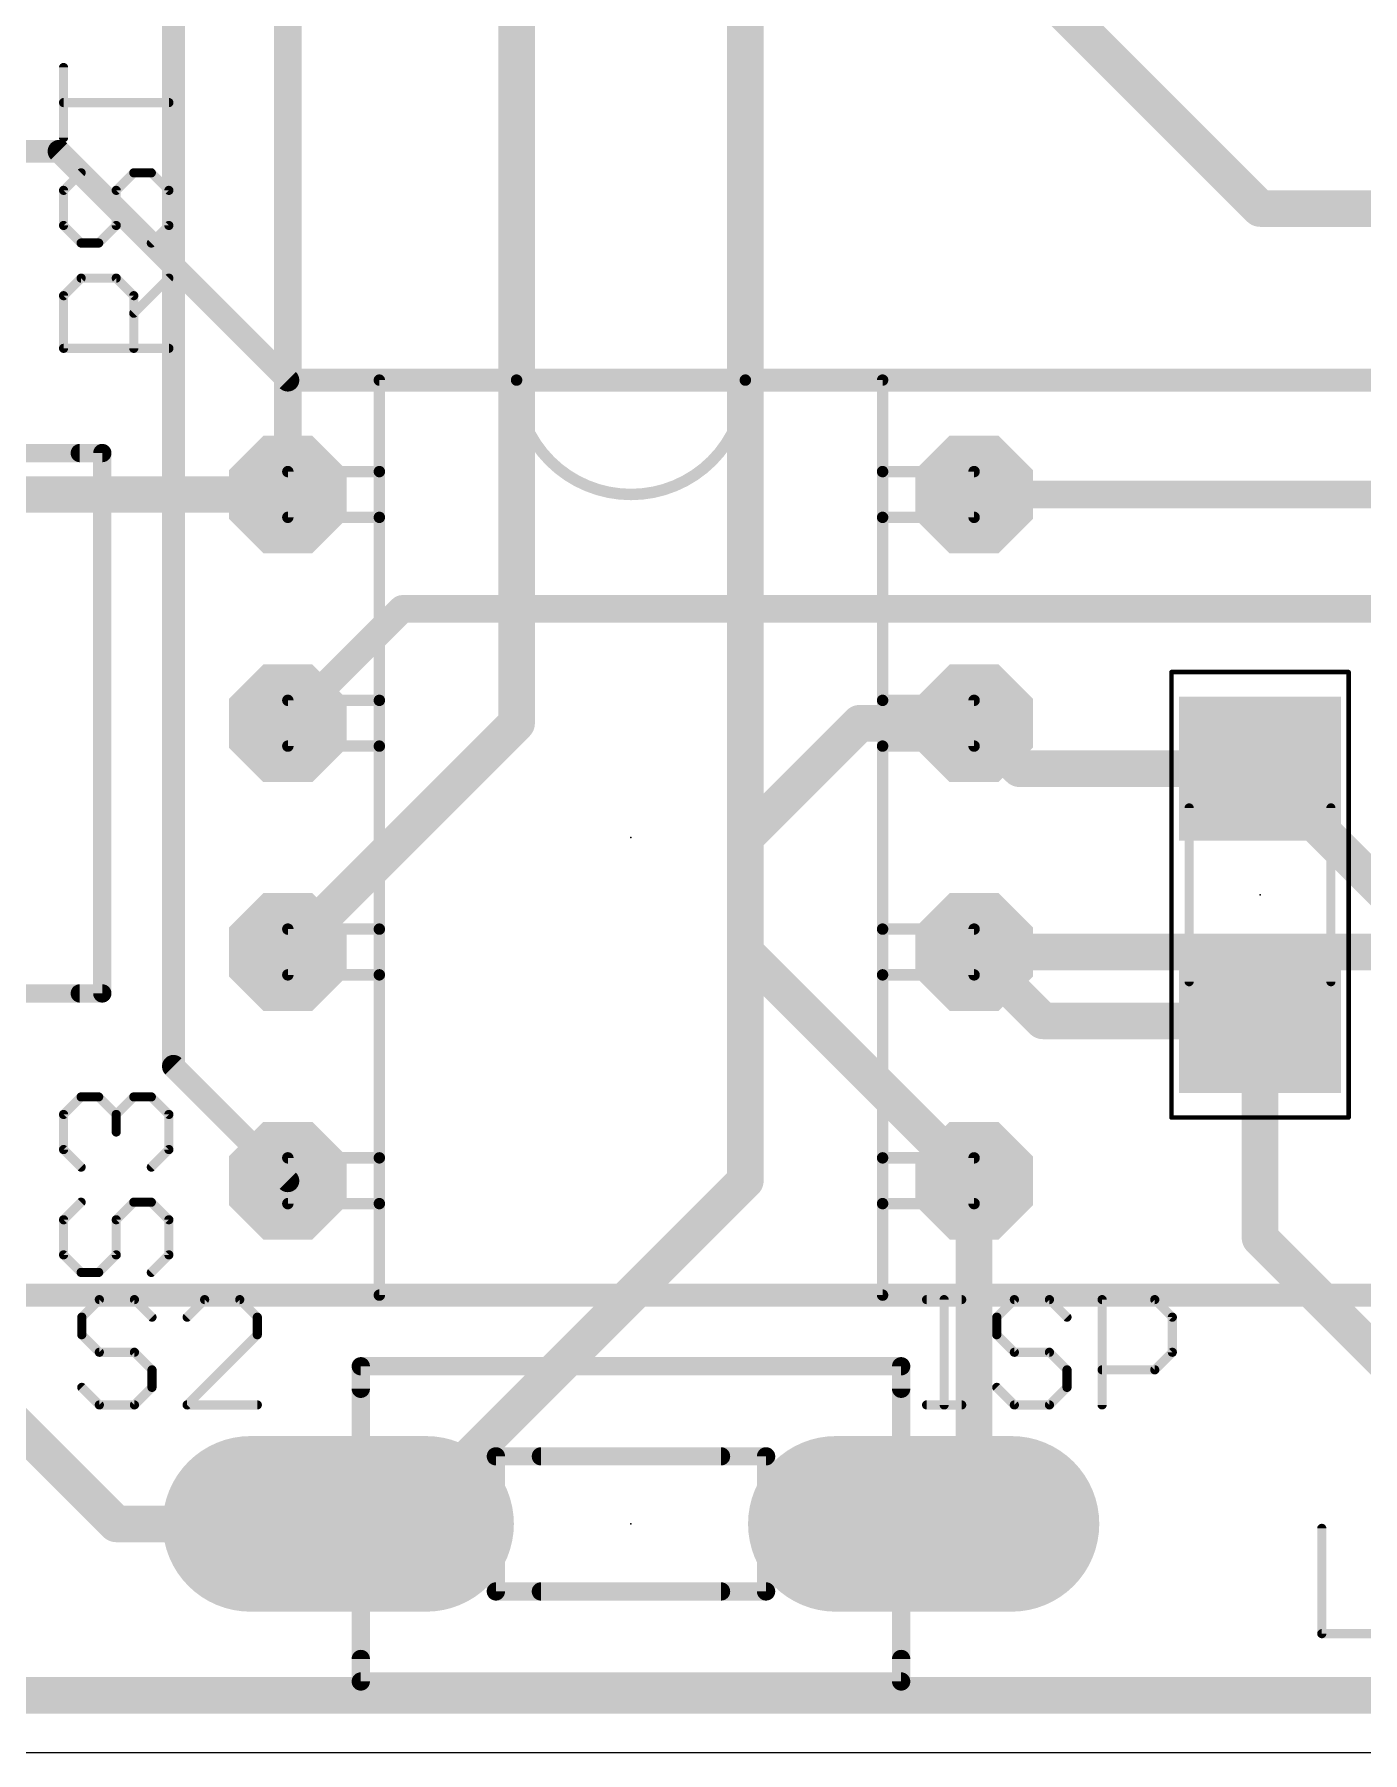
# Model space of a CAD drawing. Extents: x 0 to 100, y 0 to 50.
# Drawn here: x 12.43 to 27.17, y 0 to 19.08 of the extents above; entities that cross this region are included whole.
import ezdxf

# ---------------------------------------------------------------- set-up
doc = ezdxf.new("R2010")
doc.units = 0
for name, color, linetype in [('1', 22, 'CONTINUOUS'), ('16', 175, 'CONTINUOUS'), ('17', 82, 'CONTINUOUS'), ('20', 7, 'CONTINUOUS'), ('21', 253, 'CONTINUOUS'), ('23', 7, 'CONTINUOUS'), ('25', 253, 'CONTINUOUS'), ('27', 253, 'CONTINUOUS'), ('39', 22, 'CONTINUOUS'), ('51', 253, 'CONTINUOUS')]:
    doc.layers.add(name, color=color, linetype=linetype)

# ---------------------------------------------------------------- blocks, each defined once
blk = doc.blocks.new('RECT')
blk.add_solid([(-0.5, -0.5), (0.5, -0.5), (-0.5, 0.5), (0.5, 0.5)])
blk = doc.blocks.new('LONGP100')
at = {"const_width": 1}
blk.add_lwpolyline([(-0.5, 0), (0.5, 0)], dxfattribs=at)
at = {"const_width": 0.5}
for points in [[(-0.5, 0.25, 1), (-0.5, -0.25)], [(0.5, -0.25, 1), (0.5, 0.25)]]:
    blk.add_lwpolyline(points, format="xyb", dxfattribs=at)
blk = doc.blocks.new('OCTAGONP')
at = {"const_width": 0.5}
blk.add_lwpolyline([(-0.25, -0.1036), (-0.25, 0.1036), (-0.1036, 0.25), (0.1036, 0.25), (0.25, 0.1036), (0.25, -0.1036), (0.1036, -0.25), (-0.1036, -0.25), (-0.25, -0.1036), (-0.25, 0.1036)], dxfattribs=at)

msp = doc.modelspace()

# ---------------------------------------------------------------- linework, layer by layer
at = {"layer": '1'}
for points, const_width in [([(8.89, 17.78), (12.7, 17.78)], 0.254), ([(12.7, 17.78), (15.24, 15.24)], 0.254), ([(15.24, 15.24), (29.21, 15.24)], 0.254), ([(15.24, 13.97), (12.14, 13.97)], 0.4064), ([(22.86, 13.97), (29.845, 13.97)], 0.3048), ([(16.51, 12.7), (15.24, 11.43)], 0.3048), ([(35.56, 12.7), (16.51, 12.7)], 0.3048), ([(21.59, 11.43), (20.32, 10.16)], 0.4064), ([(22.86, 11.43), (21.59, 11.43)], 0.4064), ([(23.365, 10.925), (22.86, 11.43)], 0.4064), ([(26.035, 10.925), (23.365, 10.925)], 0.4064), ([(31.88, 5.08), (26.035, 10.925)], 0.4064), ([(20.32, 10.16), (20.32, 6.35)], 0.4064), ([(23.625, 8.125), (22.86, 8.89)], 0.4064), ([(26.035, 8.125), (23.625, 8.125)], 0.4064), ([(26.035, 8.125), (26.035, 5.715)], 0.4064), ([(13.335, 2.54), (9.525, 6.35)], 0.4064), ([(16.51, 2.54), (20.32, 6.35)], 0.4064), ([(22.86, 6.35), (22.86, 3.1)], 0.4064), ([(26.035, 5.715), (27.94, 3.81)], 0.4064), ([(22.86, 3.1), (22.3, 2.54)], 0.4064), ([(15.8, 2.54), (13.335, 2.54)], 0.4064), ([(15.8, 2.54), (16.51, 2.54)], 0.4064)]:
    msp.add_lwpolyline(points, dxfattribs=dict(at, const_width=const_width))
for points, const_width in [([(12.7449, 17.8249, 1), (12.6551, 17.7351)], 0.127), ([(12.7, 17.7165, 1), (12.7, 17.8435)], 0.127), ([(15.24, 15.3035, 1), (15.24, 15.1765)], 0.127), ([(15.1951, 15.1951, 1), (15.2849, 15.2849)], 0.127), ([(15.24, 13.8684, 1), (15.24, 14.0716)], 0.2032), ([(22.86, 14.0462, 1), (22.86, 13.8938)], 0.1524), ([(16.51, 12.7762, 1), (16.51, 12.6238)], 0.1524), ([(16.5639, 12.6461, 1), (16.4561, 12.7539)], 0.1524), ([(15.1861, 11.4839, 1), (15.2939, 11.3761)], 0.1524), ([(21.59, 11.5316, 1), (21.59, 11.3284)], 0.2032), ([(21.6618, 11.3582, 1), (21.5182, 11.5018)], 0.2032), ([(22.9318, 11.5018, 1), (22.7882, 11.3582)], 0.2032), ([(22.86, 11.3284, 1), (22.86, 11.5316)], 0.2032), ([(23.365, 11.0266, 1), (23.365, 10.8234)], 0.2032), ([(23.2932, 10.8532, 1), (23.4368, 10.9968)], 0.2032), ([(26.1068, 10.9968, 1), (25.9632, 10.8532)], 0.2032), ([(26.035, 10.8234, 1), (26.035, 11.0266)], 0.2032), ([(20.4216, 10.16, 1), (20.2184, 10.16)], 0.2032), ([(20.2482, 10.2318, 1), (20.3918, 10.0882)], 0.2032), ([(22.9318, 8.9618, 1), (22.7882, 8.8182)], 0.2032), ([(23.625, 8.2266, 1), (23.625, 8.0234)], 0.2032), ([(23.5532, 8.0532, 1), (23.6968, 8.1968)], 0.2032), ([(26.1366, 8.125, 1), (25.9334, 8.125)], 0.2032), ([(26.035, 8.0234, 1), (26.035, 8.2266)], 0.2032), ([(20.3918, 6.2782, 1), (20.2482, 6.4218)], 0.2032), ([(22.9616, 6.35, 1), (22.7584, 6.35)], 0.2032), ([(20.2184, 6.35, 1), (20.4216, 6.35)], 0.2032), ([(26.1068, 5.7868, 1), (25.9632, 5.6432)], 0.2032), ([(25.9334, 5.715, 1), (26.1366, 5.715)], 0.2032), ([(22.9318, 3.0282, 1), (22.7882, 3.1718)], 0.2032), ([(22.7584, 3.1, 1), (22.9616, 3.1)], 0.2032), ([(13.335, 2.6416, 1), (13.335, 2.4384)], 0.2032), ([(13.2632, 2.4682, 1), (13.4068, 2.6118)], 0.2032), ([(15.8, 2.6416, 1), (15.8, 2.4384)], 0.2032), ([(15.8, 2.4384, 1), (15.8, 2.6416)], 0.2032), ([(16.4382, 2.6118, 1), (16.5818, 2.4682)], 0.2032), ([(16.51, 2.4384, 1), (16.51, 2.6416)], 0.2032), ([(22.2282, 2.6118, 1), (22.3718, 2.4682)], 0.2032)]:
    msp.add_lwpolyline(points, format="xyb", dxfattribs=dict(at, const_width=const_width))
at = {"layer": '16'}
for points, const_width in [([(17.78, 11.43), (17.78, 22.86)], 0.4064), ([(20.32, 8.89), (20.32, 22.86)], 0.4064), ([(13.97, 21.59), (13.97, 7.62)], 0.254), ([(15.24, 13.97), (15.24, 20.955)], 0.3048), ([(26.035, 17.145), (22.86, 20.32)], 0.4064), ([(26.035, 17.145), (31.115, 17.145)], 0.4064), ([(15.24, 8.89), (17.78, 11.43)], 0.4064), ([(22.86, 6.35), (20.32, 8.89)], 0.4064), ([(29.21, 8.89), (22.86, 8.89)], 0.4064), ([(13.97, 7.62), (15.24, 6.35)], 0.254), ([(31.75, 5.08), (11.43, 5.08)], 0.254), ([(78.105, 0.635), (0.635, 0.635)], 0.4064)]:
    msp.add_lwpolyline(points, dxfattribs=dict(at, const_width=const_width))
for points, const_width in [([(26.035, 17.2466, 1), (26.035, 17.0434)], 0.2032), ([(25.9632, 17.0732, 1), (26.1068, 17.2168)], 0.2032), ([(15.1638, 13.97, 1), (15.3162, 13.97)], 0.1524), ([(17.6784, 11.43, 1), (17.8816, 11.43)], 0.2032), ([(17.8518, 11.3582, 1), (17.7082, 11.5018)], 0.2032), ([(15.1682, 8.9618, 1), (15.3118, 8.8182)], 0.2032), ([(20.2184, 8.89, 1), (20.4216, 8.89)], 0.2032), ([(20.3918, 8.9618, 1), (20.2482, 8.8182)], 0.2032), ([(22.86, 8.9916, 1), (22.86, 8.7884)], 0.2032), ([(14.0149, 7.6649, 1), (13.9251, 7.5751)], 0.127), ([(13.9065, 7.62, 1), (14.0335, 7.62)], 0.127), ([(22.7882, 6.2782, 1), (22.9318, 6.4218)], 0.2032), ([(15.1951, 6.3051, 1), (15.2849, 6.3949)], 0.127)]:
    msp.add_lwpolyline(points, format="xyb", dxfattribs=dict(at, const_width=const_width))
at = {"layer": '20'}
msp.add_line((0, 0), (100, 0), dxfattribs=at)
at = {"layer": '21'}
for points, const_width in [([(16.256, 15.2718, 1), (16.256, 15.2082)], 0.0635), ([(16.2877, 15.24, 1), (16.2243, 15.24)], 0.0635), ([(17.78, 15.2718, 1), (17.78, 15.2082)], 0.0635), ([(17.78, 15.24, 1), (20.32, 15.24)], 0.127), ([(17.8117, 15.24, 1), (17.7483, 15.24)], 0.0635), ([(17.78, 15.2082, 1), (17.78, 15.2718)], 0.0635), ([(20.32, 15.2718, 1), (20.32, 15.2082)], 0.0635), ([(20.3517, 15.24, 1), (20.2883, 15.24)], 0.0635), ([(20.32, 15.2082, 1), (20.32, 15.2718)], 0.0635), ([(21.8758, 15.24, 1), (21.8123, 15.24)], 0.0635), ([(21.844, 15.2082, 1), (21.844, 15.2718)], 0.0635), ([(12.93, 14.4808, 1), (12.93, 14.3792)], 0.1016), ([(13.2308, 14.43, 1), (13.1292, 14.43)], 0.1016), ([(13.18, 14.3792, 1), (13.18, 14.4808)], 0.1016), ([(12.93, 8.4808, 1), (12.93, 8.3792)], 0.1016), ([(13.1292, 8.43, 1), (13.2308, 8.43)], 0.1016), ([(13.18, 8.3792, 1), (13.18, 8.4808)], 0.1016), ([(16.256, 5.1117, 1), (16.256, 5.0483)], 0.0635), ([(16.2243, 5.08, 1), (16.2877, 5.08)], 0.0635), ([(21.8123, 5.08, 1), (21.8758, 5.08)], 0.0635), ([(21.844, 5.0483, 1), (21.844, 5.1117)], 0.0635), ([(16.1008, 4.29, 1), (15.9992, 4.29)], 0.1016), ([(16.05, 4.3408, 1), (16.05, 4.2392)], 0.1016), ([(22.1008, 4.29, 1), (21.9992, 4.29)], 0.1016), ([(22.05, 4.2392, 1), (22.05, 4.3408)], 0.1016), ([(15.9992, 4.04, 1), (16.1008, 4.04)], 0.1016), ([(21.9992, 4.04, 1), (22.1008, 4.04)], 0.1016), ([(18.05, 3.3408, 1), (18.05, 3.2392)], 0.1016), ([(20.05, 3.2392, 1), (20.05, 3.3408)], 0.1016), ([(18.05, 1.8408, 1), (18.05, 1.7392)], 0.1016), ([(20.05, 1.7392, 1), (20.05, 1.8408)], 0.1016), ([(16.1008, 1.04, 1), (15.9992, 1.04)], 0.1016), ([(22.1008, 1.04, 1), (21.9992, 1.04)], 0.1016), ([(16.05, 0.8408, 1), (16.05, 0.7392)], 0.1016), ([(15.9992, 0.79, 1), (16.1008, 0.79)], 0.1016), ([(21.9992, 0.79, 1), (22.1008, 0.79)], 0.1016), ([(22.05, 0.7392, 1), (22.05, 0.8408)], 0.1016)]:
    msp.add_lwpolyline(points, format="xyb", dxfattribs=dict(at, const_width=const_width))
for points, const_width in [([(16.256, 15.24), (17.78, 15.24)], 0.127), ([(16.256, 5.08), (16.256, 15.24)], 0.127), ([(17.78, 15.24), (20.32, 15.24)], 0.127), ([(20.32, 15.24), (21.844, 15.24)], 0.127), ([(21.844, 15.24), (21.844, 5.08)], 0.127), ([(13.18, 14.43), (12.93, 14.43)], 0.2032), ([(13.18, 14.43), (13.18, 8.43)], 0.2032), ([(13.18, 8.43), (12.93, 8.43)], 0.2032), ([(21.844, 5.08), (16.256, 5.08)], 0.127), ([(16.05, 4.04), (16.05, 4.29)], 0.2032), ([(16.05, 4.29), (22.05, 4.29)], 0.2032), ([(22.05, 4.29), (22.05, 4.04)], 0.2032), ([(20.05, 3.29), (18.05, 3.29)], 0.2032), ([(20.05, 1.79), (18.05, 1.79)], 0.2032), ([(16.05, 0.79), (16.05, 1.04)], 0.2032), ([(22.05, 0.79), (22.05, 1.04)], 0.2032), ([(22.05, 0.79), (16.05, 0.79)], 0.2032)]:
    msp.add_lwpolyline(points, dxfattribs=dict(at, const_width=const_width))
at = {"layer": '23'}
for p in [(19.05, 10.16), (26.035, 9.525), (19.05, 2.54)]:
    msp.add_point(p, dxfattribs=at)
at = {"layer": '25', "const_width": 0.1016}
for points in [[(12.7498, 7.0861), (12.9447, 7.281)], [(12.9447, 7.281), (13.1396, 7.281)], [(13.1396, 7.281), (13.3345, 7.0861)], [(13.3345, 7.0861), (13.5294, 7.281)], [(13.5294, 7.281), (13.7243, 7.281)], [(13.7243, 7.281), (13.9192, 7.0861)], [(12.7498, 6.6963), (12.7498, 7.0861)], [(13.3345, 7.0861), (13.3345, 6.8912)], [(13.9192, 7.0861), (13.9192, 6.6963)], [(12.9447, 6.5014), (12.7498, 6.6963)], [(13.9192, 6.6963), (13.7243, 6.5014)], [(12.9447, 6.1116), (12.7498, 5.9167)], [(13.3345, 5.9167), (13.5294, 6.1116)], [(13.5294, 6.1116), (13.7243, 6.1116)], [(13.7243, 6.1116), (13.9192, 5.9167)], [(12.7498, 5.9167), (12.7498, 5.5269)], [(13.3345, 5.5269), (13.3345, 5.9167)], [(13.9192, 5.9167), (13.9192, 5.5269)], [(12.7498, 5.5269), (12.9447, 5.332)], [(13.1396, 5.332), (13.3345, 5.5269)], [(13.9192, 5.5269), (13.7243, 5.332)], [(12.9447, 5.332), (13.1396, 5.332)], [(13.1469, 5.0302), (12.952, 4.8353)], [(13.5367, 5.0302), (13.1469, 5.0302)], [(13.7316, 4.8353), (13.5367, 5.0302)], [(14.3163, 5.0302), (14.1214, 4.8353)], [(14.7061, 5.0302), (14.3163, 5.0302)], [(14.901, 4.8353), (14.7061, 5.0302)], [(12.952, 4.8353), (12.952, 4.6404)], [(14.901, 4.6404), (14.901, 4.8353)], [(12.952, 4.6404), (13.1469, 4.4455)], [(14.1214, 3.8608), (14.901, 4.6404)], [(13.1469, 4.4455), (13.5367, 4.4455)], [(13.5367, 4.4455), (13.7316, 4.2506)], [(13.7316, 4.2506), (13.7316, 4.0557)], [(13.1469, 3.8608), (12.952, 4.0557)], [(13.7316, 4.0557), (13.5367, 3.8608)], [(13.5367, 3.8608), (13.1469, 3.8608)], [(14.901, 3.8608), (14.1214, 3.8608)], [(26.7208, 2.4902), (26.7208, 1.3208)], [(26.7208, 1.3208), (27.5004, 1.3208)]]:
    msp.add_lwpolyline(points, dxfattribs=at)
at = {"layer": '25', "const_width": 0.0508}
for points in [[(12.9447, 7.3064, 1), (12.9447, 7.2556)], [(12.9627, 7.263, 1), (12.9267, 7.299)], [(13.1576, 7.299, 1), (13.1216, 7.263)], [(13.1396, 7.2556, 1), (13.1396, 7.3064)], [(13.5294, 7.3064, 1), (13.5294, 7.2556)], [(13.5474, 7.263, 1), (13.5114, 7.299)], [(13.7423, 7.299, 1), (13.7063, 7.263)], [(13.7243, 7.2556, 1), (13.7243, 7.3064)], [(12.7318, 7.1041, 1), (12.7678, 7.0681)], [(12.7752, 7.0861, 1), (12.7244, 7.0861)], [(13.3165, 7.1041, 1), (13.3525, 7.0681)], [(13.3599, 7.0861, 1), (13.3091, 7.0861)], [(13.3165, 7.0681, 1), (13.3525, 7.1041)], [(13.9446, 7.0861, 1), (13.8938, 7.0861)], [(13.9012, 7.0681, 1), (13.9372, 7.1041)], [(13.3091, 6.8912, 1), (13.3599, 6.8912)], [(12.7678, 6.7143, 1), (12.7318, 6.6783)], [(12.7244, 6.6963, 1), (12.7752, 6.6963)], [(13.8938, 6.6963, 1), (13.9446, 6.6963)], [(13.9372, 6.6783, 1), (13.9012, 6.7143)], [(12.9267, 6.4834, 1), (12.9627, 6.5194)], [(13.7063, 6.5194, 1), (13.7423, 6.4834)], [(12.9627, 6.0936, 1), (12.9267, 6.1296)], [(13.5294, 6.137, 1), (13.5294, 6.0862)], [(13.5474, 6.0936, 1), (13.5114, 6.1296)], [(13.7423, 6.1296, 1), (13.7063, 6.0936)], [(13.7243, 6.0862, 1), (13.7243, 6.137)], [(12.7318, 5.9347, 1), (12.7678, 5.8987)], [(12.7752, 5.9167, 1), (12.7244, 5.9167)], [(13.3165, 5.9347, 1), (13.3525, 5.8987)], [(13.3599, 5.9167, 1), (13.3091, 5.9167)], [(13.9446, 5.9167, 1), (13.8938, 5.9167)], [(13.9012, 5.8987, 1), (13.9372, 5.9347)], [(12.7678, 5.5449, 1), (12.7318, 5.5089)], [(12.7244, 5.5269, 1), (12.7752, 5.5269)], [(13.3091, 5.5269, 1), (13.3599, 5.5269)], [(13.3525, 5.5089, 1), (13.3165, 5.5449)], [(13.8938, 5.5269, 1), (13.9446, 5.5269)], [(13.9372, 5.5089, 1), (13.9012, 5.5449)], [(12.9447, 5.3574, 1), (12.9447, 5.3066)], [(12.9267, 5.314, 1), (12.9627, 5.35)], [(13.1216, 5.35, 1), (13.1576, 5.314)], [(13.1396, 5.3066, 1), (13.1396, 5.3574)], [(13.7063, 5.35, 1), (13.7423, 5.314)], [(13.1469, 5.0556, 1), (13.1469, 5.0048)], [(13.1649, 5.0122, 1), (13.1289, 5.0482)], [(13.5547, 5.0482, 1), (13.5187, 5.0122)], [(13.5367, 5.0048, 1), (13.5367, 5.0556)], [(14.3163, 5.0556, 1), (14.3163, 5.0048)], [(14.3343, 5.0122, 1), (14.2983, 5.0482)], [(14.7241, 5.0482, 1), (14.6881, 5.0122)], [(14.7061, 5.0048, 1), (14.7061, 5.0556)], [(12.934, 4.8533, 1), (12.97, 4.8173)], [(12.9774, 4.8353, 1), (12.9266, 4.8353)], [(13.7136, 4.8173, 1), (13.7496, 4.8533)], [(14.1034, 4.8533, 1), (14.1394, 4.8173)], [(14.9264, 4.8353, 1), (14.8756, 4.8353)], [(14.883, 4.8173, 1), (14.919, 4.8533)], [(12.97, 4.6584, 1), (12.934, 4.6224)], [(12.9266, 4.6404, 1), (12.9774, 4.6404)], [(14.8756, 4.6404, 1), (14.9264, 4.6404)], [(14.919, 4.6224, 1), (14.883, 4.6584)], [(13.1469, 4.4709, 1), (13.1469, 4.4201)], [(13.1289, 4.4275, 1), (13.1649, 4.4635)], [(13.5547, 4.4635, 1), (13.5187, 4.4275)], [(13.5367, 4.4201, 1), (13.5367, 4.4709)], [(13.757, 4.2506, 1), (13.7062, 4.2506)], [(13.7136, 4.2326, 1), (13.7496, 4.2686)], [(12.97, 4.0737, 1), (12.934, 4.0377)], [(13.7062, 4.0557, 1), (13.757, 4.0557)], [(13.7496, 4.0377, 1), (13.7136, 4.0737)], [(13.1469, 3.8862, 1), (13.1469, 3.8354)], [(13.1289, 3.8428, 1), (13.1649, 3.8788)], [(13.5187, 3.8788, 1), (13.5547, 3.8428)], [(13.5367, 3.8354, 1), (13.5367, 3.8862)], [(14.1034, 3.8788, 1), (14.1394, 3.8428)], [(14.1214, 3.8862, 1), (14.1214, 3.8354)], [(14.901, 3.8354, 1), (14.901, 3.8862)], [(26.7462, 2.4902, 1), (26.6954, 2.4902)], [(26.7208, 1.3462, 1), (26.7208, 1.2954)], [(26.6954, 1.3208, 1), (26.7462, 1.3208)]]:
    msp.add_lwpolyline(points, format="xyb", dxfattribs=at)
at = {"layer": '27', "const_width": 0.1016}
for points in [[(12.7498, 17.9314), (12.7498, 18.711)], [(13.9192, 18.3212), (12.7498, 18.3212)], [(12.9447, 17.5416), (12.7498, 17.3467)], [(13.3345, 17.3467), (13.5294, 17.5416)], [(13.5294, 17.5416), (13.7243, 17.5416)], [(13.7243, 17.5416), (13.9192, 17.3467)], [(12.7498, 17.3467), (12.7498, 16.9569)], [(13.3345, 16.9569), (13.3345, 17.3467)], [(13.9192, 17.3467), (13.9192, 16.9569)], [(12.7498, 16.9569), (12.9447, 16.762)], [(13.1396, 16.762), (13.3345, 16.9569)], [(13.9192, 16.9569), (13.7243, 16.762)], [(12.9447, 16.762), (13.1396, 16.762)], [(12.7498, 16.1773), (12.9447, 16.3722)], [(12.9447, 16.3722), (13.3345, 16.3722)], [(13.3345, 16.3722), (13.5294, 16.1773)], [(13.5294, 15.9824), (13.9192, 16.3722)], [(12.7498, 15.5926), (12.7498, 16.1773)], [(13.5294, 16.1773), (13.5294, 15.5926)], [(13.9192, 15.5926), (12.7498, 15.5926)], [(22.3324, 5.0302), (22.7222, 5.0302)], [(22.5273, 3.8608), (22.5273, 5.0302)], [(23.3069, 5.0302), (23.112, 4.8353)], [(23.6967, 5.0302), (23.3069, 5.0302)], [(23.8916, 4.8353), (23.6967, 5.0302)], [(24.2814, 3.8608), (24.2814, 5.0302)], [(24.2814, 5.0302), (24.8661, 5.0302)], [(24.8661, 5.0302), (25.061, 4.8353)], [(23.112, 4.8353), (23.112, 4.6404)], [(25.061, 4.8353), (25.061, 4.4455)], [(23.112, 4.6404), (23.3069, 4.4455)], [(23.3069, 4.4455), (23.6967, 4.4455)], [(23.6967, 4.4455), (23.8916, 4.2506)], [(25.061, 4.4455), (24.8661, 4.2506)], [(23.8916, 4.2506), (23.8916, 4.0557)], [(24.8661, 4.2506), (24.2814, 4.2506)], [(23.3069, 3.8608), (23.112, 4.0557)], [(23.8916, 4.0557), (23.6967, 3.8608)], [(22.3324, 3.8608), (22.7222, 3.8608)], [(23.6967, 3.8608), (23.3069, 3.8608)]]:
    msp.add_lwpolyline(points, dxfattribs=at)
at = {"layer": '27', "const_width": 0.0508}
for points in [[(12.7752, 18.711, 1), (12.7244, 18.711)], [(12.7498, 18.3466, 1), (12.7498, 18.2958)], [(13.9192, 18.2958, 1), (13.9192, 18.3466)], [(12.7244, 17.9314, 1), (12.7752, 17.9314)], [(12.9627, 17.5236, 1), (12.9267, 17.5596)], [(13.5294, 17.567, 1), (13.5294, 17.5162)], [(13.5474, 17.5236, 1), (13.5114, 17.5596)], [(13.7423, 17.5596, 1), (13.7063, 17.5236)], [(13.7243, 17.5162, 1), (13.7243, 17.567)], [(12.7318, 17.3647, 1), (12.7678, 17.3287)], [(12.7752, 17.3467, 1), (12.7244, 17.3467)], [(13.3165, 17.3647, 1), (13.3525, 17.3287)], [(13.3599, 17.3467, 1), (13.3091, 17.3467)], [(13.9446, 17.3467, 1), (13.8938, 17.3467)], [(13.9012, 17.3287, 1), (13.9372, 17.3647)], [(12.7678, 16.9749, 1), (12.7318, 16.9389)], [(12.7244, 16.9569, 1), (12.7752, 16.9569)], [(13.3091, 16.9569, 1), (13.3599, 16.9569)], [(13.3525, 16.9389, 1), (13.3165, 16.9749)], [(13.8938, 16.9569, 1), (13.9446, 16.9569)], [(13.9372, 16.9389, 1), (13.9012, 16.9749)], [(12.9447, 16.7874, 1), (12.9447, 16.7366)], [(12.9267, 16.744, 1), (12.9627, 16.78)], [(13.1216, 16.78, 1), (13.1576, 16.744)], [(13.1396, 16.7366, 1), (13.1396, 16.7874)], [(13.7063, 16.78, 1), (13.7423, 16.744)], [(12.9447, 16.3976, 1), (12.9447, 16.3468)], [(12.9627, 16.3542, 1), (12.9267, 16.3902)], [(13.3525, 16.3902, 1), (13.3165, 16.3542)], [(13.3345, 16.3468, 1), (13.3345, 16.3976)], [(13.9372, 16.3542, 1), (13.9012, 16.3902)], [(12.7318, 16.1953, 1), (12.7678, 16.1593)], [(12.7752, 16.1773, 1), (12.7244, 16.1773)], [(13.5548, 16.1773, 1), (13.504, 16.1773)], [(13.5114, 16.1593, 1), (13.5474, 16.1953)], [(13.5114, 16.0004, 1), (13.5474, 15.9644)], [(12.7498, 15.618, 1), (12.7498, 15.5672)], [(12.7244, 15.5926, 1), (12.7752, 15.5926)], [(13.504, 15.5926, 1), (13.5548, 15.5926)], [(13.9192, 15.5672, 1), (13.9192, 15.618)], [(22.3324, 5.0556, 1), (22.3324, 5.0048)], [(22.5527, 5.0302, 1), (22.5019, 5.0302)], [(22.7222, 5.0048, 1), (22.7222, 5.0556)], [(23.3069, 5.0556, 1), (23.3069, 5.0048)], [(23.3249, 5.0122, 1), (23.2889, 5.0482)], [(23.7147, 5.0482, 1), (23.6787, 5.0122)], [(23.6967, 5.0048, 1), (23.6967, 5.0556)], [(24.3068, 5.0302, 1), (24.256, 5.0302)], [(24.2814, 5.0556, 1), (24.2814, 5.0048)], [(24.8841, 5.0482, 1), (24.8481, 5.0122)], [(24.8661, 5.0048, 1), (24.8661, 5.0556)], [(23.094, 4.8533, 1), (23.13, 4.8173)], [(23.1374, 4.8353, 1), (23.0866, 4.8353)], [(23.8736, 4.8173, 1), (23.9096, 4.8533)], [(25.0864, 4.8353, 1), (25.0356, 4.8353)], [(25.043, 4.8173, 1), (25.079, 4.8533)], [(23.13, 4.6584, 1), (23.094, 4.6224)], [(23.0866, 4.6404, 1), (23.1374, 4.6404)], [(23.3069, 4.4709, 1), (23.3069, 4.4201)], [(23.2889, 4.4275, 1), (23.3249, 4.4635)], [(23.7147, 4.4635, 1), (23.6787, 4.4275)], [(23.6967, 4.4201, 1), (23.6967, 4.4709)], [(25.0356, 4.4455, 1), (25.0864, 4.4455)], [(25.079, 4.4275, 1), (25.043, 4.4635)], [(23.917, 4.2506, 1), (23.8662, 4.2506)], [(23.8736, 4.2326, 1), (23.9096, 4.2686)], [(24.2814, 4.276, 1), (24.2814, 4.2252)], [(24.8481, 4.2686, 1), (24.8841, 4.2326)], [(24.8661, 4.2252, 1), (24.8661, 4.276)], [(23.13, 4.0737, 1), (23.094, 4.0377)], [(23.8662, 4.0557, 1), (23.917, 4.0557)], [(23.9096, 4.0377, 1), (23.8736, 4.0737)], [(22.3324, 3.8862, 1), (22.3324, 3.8354)], [(22.5019, 3.8608, 1), (22.5527, 3.8608)], [(22.7222, 3.8354, 1), (22.7222, 3.8862)], [(23.3069, 3.8862, 1), (23.3069, 3.8354)], [(23.2889, 3.8428, 1), (23.3249, 3.8788)], [(23.6787, 3.8788, 1), (23.7147, 3.8428)], [(23.6967, 3.8354, 1), (23.6967, 3.8862)], [(24.256, 3.8608, 1), (24.3068, 3.8608)]]:
    msp.add_lwpolyline(points, format="xyb", dxfattribs=at)
at = {"layer": '39', "const_width": 0.0508}
for points in [[(25.052, 7.052), (25.052, 11.998)], [(25.052, 11.998), (27.018, 11.998)], [(27.018, 11.998), (27.018, 7.052)], [(27.018, 7.052), (25.052, 7.052)]]:
    msp.add_lwpolyline(points, dxfattribs=at)
at = {"layer": '39', "const_width": 0.0254}
for points in [[(25.0647, 11.998, 1), (25.0393, 11.998)], [(25.052, 12.0107, 1), (25.052, 11.9853)], [(27.0307, 11.998, 1), (27.0053, 11.998)], [(27.018, 11.9853, 1), (27.018, 12.0107)], [(25.052, 7.0647, 1), (25.052, 7.0393)], [(25.0393, 7.052, 1), (25.0647, 7.052)], [(27.0053, 7.052, 1), (27.0307, 7.052)], [(27.018, 7.0393, 1), (27.018, 7.0647)]]:
    msp.add_lwpolyline(points, format="xyb", dxfattribs=at)
at = {"layer": '51'}
for points, const_width in [([(16.256, 15.2718, 1), (16.256, 15.2082)], 0.0635), ([(16.2877, 15.24, 1), (16.2243, 15.24)], 0.0635), ([(17.78, 15.2718, 1), (17.78, 15.2082)], 0.0635), ([(17.78, 15.24, 1), (20.32, 15.24)], 0.127), ([(17.8117, 15.24, 1), (17.7483, 15.24)], 0.0635), ([(17.78, 15.2082, 1), (17.78, 15.2718)], 0.0635), ([(20.32, 15.2718, 1), (20.32, 15.2082)], 0.0635), ([(20.3517, 15.24, 1), (20.2883, 15.24)], 0.0635), ([(20.32, 15.2082, 1), (20.32, 15.2718)], 0.0635), ([(21.8758, 15.24, 1), (21.8123, 15.24)], 0.0635), ([(21.844, 15.2082, 1), (21.844, 15.2718)], 0.0635), ([(13.2308, 14.43, 1), (13.1292, 14.43)], 0.1016), ([(13.18, 14.3792, 1), (13.18, 14.4808)], 0.1016), ([(15.2718, 14.224, 1), (15.2082, 14.224)], 0.0635), ([(15.24, 14.2558, 1), (15.24, 14.1922)], 0.0635), ([(16.2877, 14.224, 1), (16.2243, 14.224)], 0.0635), ([(16.2243, 14.224, 1), (16.2877, 14.224)], 0.0635), ([(16.256, 14.1922, 1), (16.256, 14.2558)], 0.0635), ([(21.844, 14.2558, 1), (21.844, 14.1922)], 0.0635), ([(21.8758, 14.224, 1), (21.8123, 14.224)], 0.0635), ([(21.8123, 14.224, 1), (21.8758, 14.224)], 0.0635), ([(22.8917, 14.224, 1), (22.8283, 14.224)], 0.0635), ([(22.86, 14.1922, 1), (22.86, 14.2558)], 0.0635), ([(15.2082, 13.716, 1), (15.2718, 13.716)], 0.0635), ([(15.24, 13.7478, 1), (15.24, 13.6843)], 0.0635), ([(16.2877, 13.716, 1), (16.2243, 13.716)], 0.0635), ([(16.2243, 13.716, 1), (16.2877, 13.716)], 0.0635), ([(16.256, 13.6843, 1), (16.256, 13.7478)], 0.0635), ([(21.844, 13.7478, 1), (21.844, 13.6843)], 0.0635), ([(21.8758, 13.716, 1), (21.8123, 13.716)], 0.0635), ([(21.8123, 13.716, 1), (21.8758, 13.716)], 0.0635), ([(22.8283, 13.716, 1), (22.8917, 13.716)], 0.0635), ([(22.86, 13.6843, 1), (22.86, 13.7478)], 0.0635), ([(15.2718, 11.684, 1), (15.2082, 11.684)], 0.0635), ([(15.24, 11.7158, 1), (15.24, 11.6523)], 0.0635), ([(16.2877, 11.684, 1), (16.2243, 11.684)], 0.0635), ([(16.2243, 11.684, 1), (16.2877, 11.684)], 0.0635), ([(16.256, 11.6523, 1), (16.256, 11.7158)], 0.0635), ([(21.844, 11.7158, 1), (21.844, 11.6523)], 0.0635), ([(21.8758, 11.684, 1), (21.8123, 11.684)], 0.0635), ([(21.8123, 11.684, 1), (21.8758, 11.684)], 0.0635), ([(22.8917, 11.684, 1), (22.8283, 11.684)], 0.0635), ([(22.86, 11.6523, 1), (22.86, 11.7158)], 0.0635), ([(15.24, 11.2078, 1), (15.24, 11.1442)], 0.0635), ([(15.2082, 11.176, 1), (15.2718, 11.176)], 0.0635), ([(16.2877, 11.176, 1), (16.2243, 11.176)], 0.0635), ([(16.2243, 11.176, 1), (16.2877, 11.176)], 0.0635), ([(16.256, 11.1442, 1), (16.256, 11.2078)], 0.0635), ([(21.844, 11.2078, 1), (21.844, 11.1442)], 0.0635), ([(21.8758, 11.176, 1), (21.8123, 11.176)], 0.0635), ([(21.8123, 11.176, 1), (21.8758, 11.176)], 0.0635), ([(22.8283, 11.176, 1), (22.8917, 11.176)], 0.0635), ([(22.86, 11.1442, 1), (22.86, 11.2078)], 0.0635), ([(25.2734, 10.49, 1), (25.2226, 10.49)], 0.0508), ([(26.8474, 10.49, 1), (26.7966, 10.49)], 0.0508), ([(15.2718, 9.144, 1), (15.2082, 9.144)], 0.0635), ([(15.24, 9.1758, 1), (15.24, 9.1122)], 0.0635), ([(16.2877, 9.144, 1), (16.2243, 9.144)], 0.0635), ([(16.2243, 9.144, 1), (16.2877, 9.144)], 0.0635), ([(16.256, 9.1122, 1), (16.256, 9.1758)], 0.0635), ([(21.844, 9.1758, 1), (21.844, 9.1122)], 0.0635), ([(21.8758, 9.144, 1), (21.8123, 9.144)], 0.0635), ([(21.8123, 9.144, 1), (21.8758, 9.144)], 0.0635), ([(22.8917, 9.144, 1), (22.8283, 9.144)], 0.0635), ([(22.86, 9.1122, 1), (22.86, 9.1758)], 0.0635), ([(15.2082, 8.636, 1), (15.2718, 8.636)], 0.0635), ([(15.24, 8.6678, 1), (15.24, 8.6043)], 0.0635), ([(16.2877, 8.636, 1), (16.2243, 8.636)], 0.0635), ([(16.2243, 8.636, 1), (16.2877, 8.636)], 0.0635), ([(16.256, 8.6043, 1), (16.256, 8.6678)], 0.0635), ([(21.844, 8.6678, 1), (21.844, 8.6043)], 0.0635), ([(21.8758, 8.636, 1), (21.8123, 8.636)], 0.0635), ([(21.8123, 8.636, 1), (21.8758, 8.636)], 0.0635), ([(22.8283, 8.636, 1), (22.8917, 8.636)], 0.0635), ([(22.86, 8.6043, 1), (22.86, 8.6678)], 0.0635), ([(13.1292, 8.43, 1), (13.2308, 8.43)], 0.1016), ([(13.18, 8.3792, 1), (13.18, 8.4808)], 0.1016), ([(25.2226, 8.56, 1), (25.2734, 8.56)], 0.0508), ([(26.7966, 8.56, 1), (26.8474, 8.56)], 0.0508), ([(15.2718, 6.604, 1), (15.2082, 6.604)], 0.0635), ([(15.24, 6.6357, 1), (15.24, 6.5723)], 0.0635), ([(16.2877, 6.604, 1), (16.2243, 6.604)], 0.0635), ([(16.2243, 6.604, 1), (16.2877, 6.604)], 0.0635), ([(16.256, 6.5723, 1), (16.256, 6.6357)], 0.0635), ([(21.8758, 6.604, 1), (21.8123, 6.604)], 0.0635), ([(21.844, 6.6357, 1), (21.844, 6.5723)], 0.0635), ([(21.8123, 6.604, 1), (21.8758, 6.604)], 0.0635), ([(22.8917, 6.604, 1), (22.8283, 6.604)], 0.0635), ([(22.86, 6.5723, 1), (22.86, 6.6357)], 0.0635), ([(15.2082, 6.096, 1), (15.2718, 6.096)], 0.0635), ([(15.24, 6.1277, 1), (15.24, 6.0643)], 0.0635), ([(16.2877, 6.096, 1), (16.2243, 6.096)], 0.0635), ([(16.2243, 6.096, 1), (16.2877, 6.096)], 0.0635), ([(16.256, 6.0643, 1), (16.256, 6.1277)], 0.0635), ([(21.8758, 6.096, 1), (21.8123, 6.096)], 0.0635), ([(21.844, 6.1277, 1), (21.844, 6.0643)], 0.0635), ([(21.8123, 6.096, 1), (21.8758, 6.096)], 0.0635), ([(22.8283, 6.096, 1), (22.8917, 6.096)], 0.0635), ([(22.86, 6.0643, 1), (22.86, 6.1277)], 0.0635), ([(16.256, 5.1117, 1), (16.256, 5.0483)], 0.0635), ([(16.2243, 5.08, 1), (16.2877, 5.08)], 0.0635), ([(21.8123, 5.08, 1), (21.8758, 5.08)], 0.0635), ([(21.844, 5.0483, 1), (21.844, 5.1117)], 0.0635), ([(16.1008, 4.29, 1), (15.9992, 4.29)], 0.1016), ([(16.05, 4.3408, 1), (16.05, 4.2392)], 0.1016), ([(22.1008, 4.29, 1), (21.9992, 4.29)], 0.1016), ([(22.05, 4.2392, 1), (22.05, 4.3408)], 0.1016), ([(17.6008, 3.29, 1), (17.4992, 3.29)], 0.1016), ([(17.55, 3.3408, 1), (17.55, 3.2392)], 0.1016), ([(20.6008, 3.29, 1), (20.4992, 3.29)], 0.1016), ([(20.55, 3.2392, 1), (20.55, 3.3408)], 0.1016), ([(17.55, 1.8408, 1), (17.55, 1.7392)], 0.1016), ([(17.4992, 1.79, 1), (17.6008, 1.79)], 0.1016), ([(20.4992, 1.79, 1), (20.6008, 1.79)], 0.1016), ([(20.55, 1.7392, 1), (20.55, 1.8408)], 0.1016), ([(16.05, 0.8408, 1), (16.05, 0.7392)], 0.1016), ([(15.9992, 0.79, 1), (16.1008, 0.79)], 0.1016), ([(21.9992, 0.79, 1), (22.1008, 0.79)], 0.1016), ([(22.05, 0.7392, 1), (22.05, 0.8408)], 0.1016)]:
    msp.add_lwpolyline(points, format="xyb", dxfattribs=dict(at, const_width=const_width))
for points, const_width in [([(16.256, 14.224), (16.256, 15.24)], 0.127), ([(16.256, 15.24), (17.78, 15.24)], 0.127), ([(17.78, 15.24), (20.32, 15.24)], 0.127), ([(20.32, 15.24), (21.844, 15.24)], 0.127), ([(21.844, 15.24), (21.844, 14.224)], 0.127), ([(9.68, 14.43), (13.18, 14.43)], 0.2032), ([(13.18, 14.43), (13.18, 8.43)], 0.2032), ([(15.24, 13.716), (15.24, 14.224)], 0.127), ([(15.24, 14.224), (16.256, 14.224)], 0.127), ([(16.256, 13.716), (16.256, 14.224)], 0.127), ([(21.844, 14.224), (21.844, 13.716)], 0.127), ([(21.844, 14.224), (22.86, 14.224)], 0.127), ([(22.86, 14.224), (22.86, 13.716)], 0.127), ([(16.256, 13.716), (15.24, 13.716)], 0.127), ([(16.256, 11.684), (16.256, 13.716)], 0.127), ([(21.844, 13.716), (21.844, 11.684)], 0.127), ([(22.86, 13.716), (21.844, 13.716)], 0.127), ([(15.24, 11.176), (15.24, 11.684)], 0.127), ([(15.24, 11.684), (16.256, 11.684)], 0.127), ([(16.256, 11.176), (16.256, 11.684)], 0.127), ([(21.844, 11.684), (21.844, 11.176)], 0.127), ([(21.844, 11.684), (22.86, 11.684)], 0.127), ([(22.86, 11.684), (22.86, 11.176)], 0.127), ([(16.256, 11.176), (15.24, 11.176)], 0.127), ([(16.256, 9.144), (16.256, 11.176)], 0.127), ([(21.844, 11.176), (21.844, 9.144)], 0.127), ([(22.86, 11.176), (21.844, 11.176)], 0.127), ([(25.248, 10.49), (25.248, 8.56)], 0.1016), ([(26.822, 10.49), (26.822, 8.56)], 0.1016), ([(15.24, 9.144), (15.24, 8.636)], 0.127), ([(16.256, 9.144), (15.24, 9.144)], 0.127), ([(16.256, 8.636), (16.256, 9.144)], 0.127), ([(21.844, 9.144), (21.844, 8.636)], 0.127), ([(21.844, 9.144), (22.86, 9.144)], 0.127), ([(22.86, 9.144), (22.86, 8.636)], 0.127), ([(15.24, 8.636), (16.256, 8.636)], 0.127), ([(16.256, 6.604), (16.256, 8.636)], 0.127), ([(21.844, 8.636), (21.844, 6.604)], 0.127), ([(22.86, 8.636), (21.844, 8.636)], 0.127), ([(13.18, 8.43), (9.68, 8.43)], 0.2032), ([(15.24, 6.604), (16.256, 6.604)], 0.127), ([(15.24, 6.096), (15.24, 6.604)], 0.127), ([(16.256, 6.096), (16.256, 6.604)], 0.127), ([(21.844, 6.604), (21.844, 6.096)], 0.127), ([(21.844, 6.604), (22.86, 6.604)], 0.127), ([(22.86, 6.604), (22.86, 6.096)], 0.127), ([(16.256, 6.096), (15.24, 6.096)], 0.127), ([(16.256, 5.08), (16.256, 6.096)], 0.127), ([(21.844, 6.096), (21.844, 5.08)], 0.127), ([(22.86, 6.096), (21.844, 6.096)], 0.127), ([(21.844, 5.08), (16.256, 5.08)], 0.127), ([(16.05, 0.79), (16.05, 4.29)], 0.2032), ([(16.05, 4.29), (22.05, 4.29)], 0.2032), ([(22.05, 4.29), (22.05, 0.79)], 0.2032), ([(17.55, 1.79), (17.55, 3.29)], 0.2032), ([(17.55, 3.29), (20.55, 3.29)], 0.2032), ([(20.55, 3.29), (20.55, 1.79)], 0.2032), ([(20.55, 1.79), (17.55, 1.79)], 0.2032), ([(22.05, 0.79), (16.05, 0.79)], 0.2032)]:
    msp.add_lwpolyline(points, dxfattribs=dict(at, const_width=const_width))

# ---------------------------------------------------------------- block references
at = {"layer": '1', "xscale": 1.6, "yscale": 1.8, "rotation": 270}
for p in [(26.035, 10.925), (26.035, 8.125)]:
    msp.add_blockref('RECT', p, dxfattribs=at)
at = {"layer": '17', "xscale": 1.308, "yscale": 1.308}
for p in [(15.24, 13.97), (15.24, 13.97), (22.86, 13.97), (22.86, 13.97), (15.24, 11.43), (15.24, 11.43), (22.86, 11.43), (22.86, 11.43), (15.24, 8.89), (15.24, 8.89), (22.86, 8.89), (22.86, 8.89), (15.24, 6.35), (15.24, 6.35), (22.86, 6.35), (22.86, 6.35)]:
    msp.add_blockref('OCTAGONP', p, dxfattribs=at)
at = {"layer": '17', "xscale": 1.95, "yscale": 1.95, "rotation": 180}
for p in [(15.8, 2.54), (15.8, 2.54), (22.3, 2.54), (22.3, 2.54)]:
    msp.add_blockref('LONGP100', p, dxfattribs=at)
at = {"layer": '51', "xscale": 0.7501, "yscale": 1.7, "rotation": 270}
for p in [(26.0341, 10.8518), (26.0359, 8.1982)]:
    msp.add_blockref('RECT', p, dxfattribs=at)

doc.saveas('drawing.dxf')
